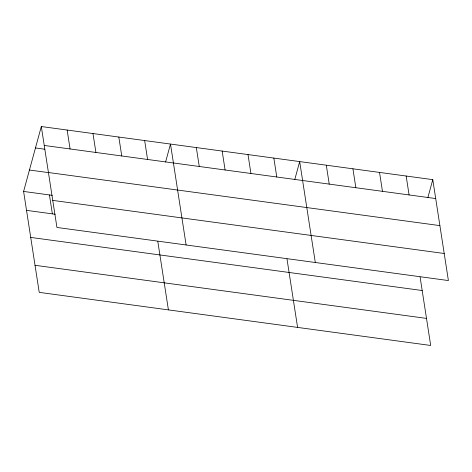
<?xml version="1.0" encoding="UTF-8"?>
<svg xmlns="http://www.w3.org/2000/svg" width="472" height="472" viewBox="0 0 472 472"><rect width="100%" height="100%" fill="white"/><g stroke="black" fill="none" stroke-linecap="round" stroke-linejoin="round"><path stroke-width="0.71" d="M420.092 276.987L430.688 345.463L39.223 292.363L23.6 191.443L41.312 126.537L432.777 179.637L448.4 280.557L56.935 227.457L41.312 126.537M165.589 162.026L170.492 144.06L186.115 244.98M294.776 179.549L299.679 161.583L315.302 262.503M427.874 197.603L432.777 179.637M44.238 145.453L435.703 198.553M35.465 147.954L44.793 149.223M48.427 172.516L439.892 225.616M29.447 170.026L48.822 172.652M23.6 191.443L52.309 195.337M52.746 200.393L444.211 253.493M26.526 210.359L55.236 214.253M30.715 237.422L422.186 290.522M35.034 265.299L426.499 318.399M406.156 176.026L409.088 194.942M379.535 172.416L382.467 191.331M352.92 168.805L355.847 187.72M326.299 165.194L329.226 184.109M273.843 158.079L276.769 176.994M286.994 258.933L297.59 327.409M248.006 154.574L250.933 173.489M222.165 151.07L225.097 169.985M196.328 147.565L199.261 166.48M144.656 140.556L147.583 159.471M157.807 241.41L168.41 309.886M118.82 137.051L121.746 155.966M92.984 133.546L95.91 152.462M67.148 130.042L70.074 148.957M49.436 194.948L52.362 213.863"/></g></svg>
